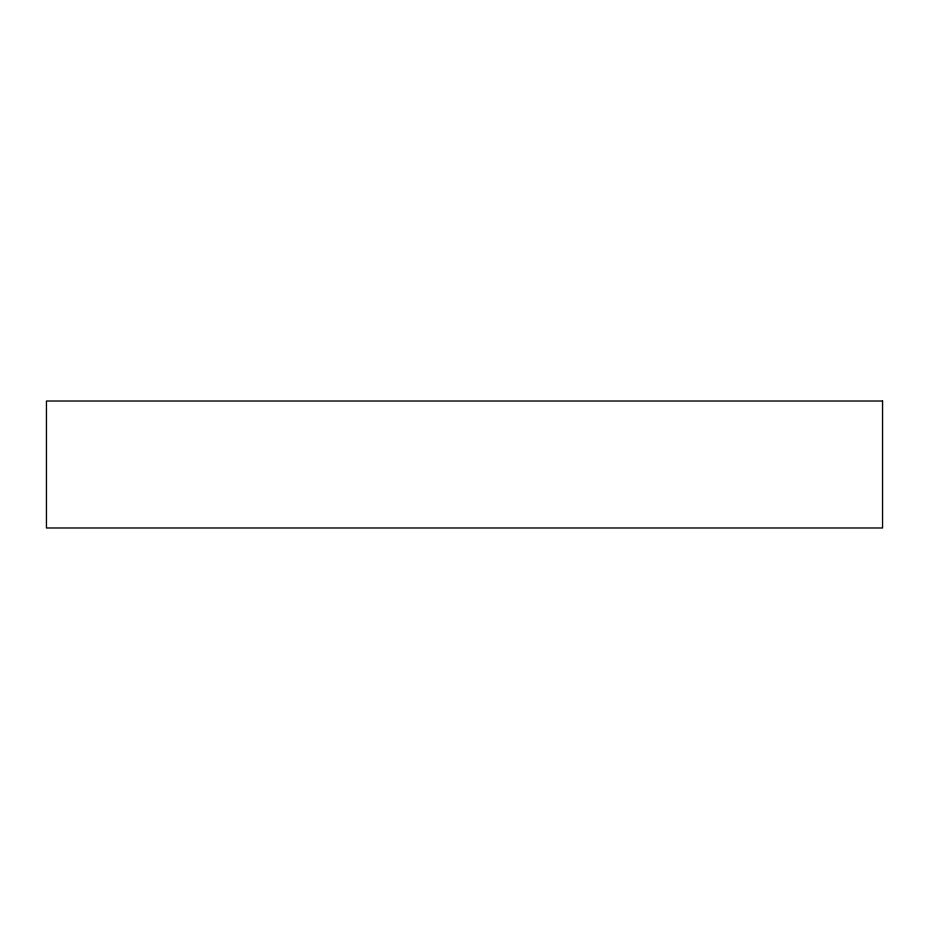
<?xml version="1.0" encoding="UTF-8"?>
<svg xmlns="http://www.w3.org/2000/svg" width="929" height="929" viewBox="0 0 929 929"><rect width="100%" height="100%" fill="white"/><g stroke="black" fill="none" stroke-linecap="round" stroke-linejoin="round"><path stroke-width="1.39" d="M882.55 401.014L46.45 401.014L46.45 527.986L882.55 527.986L882.55 401.014"/></g></svg>
